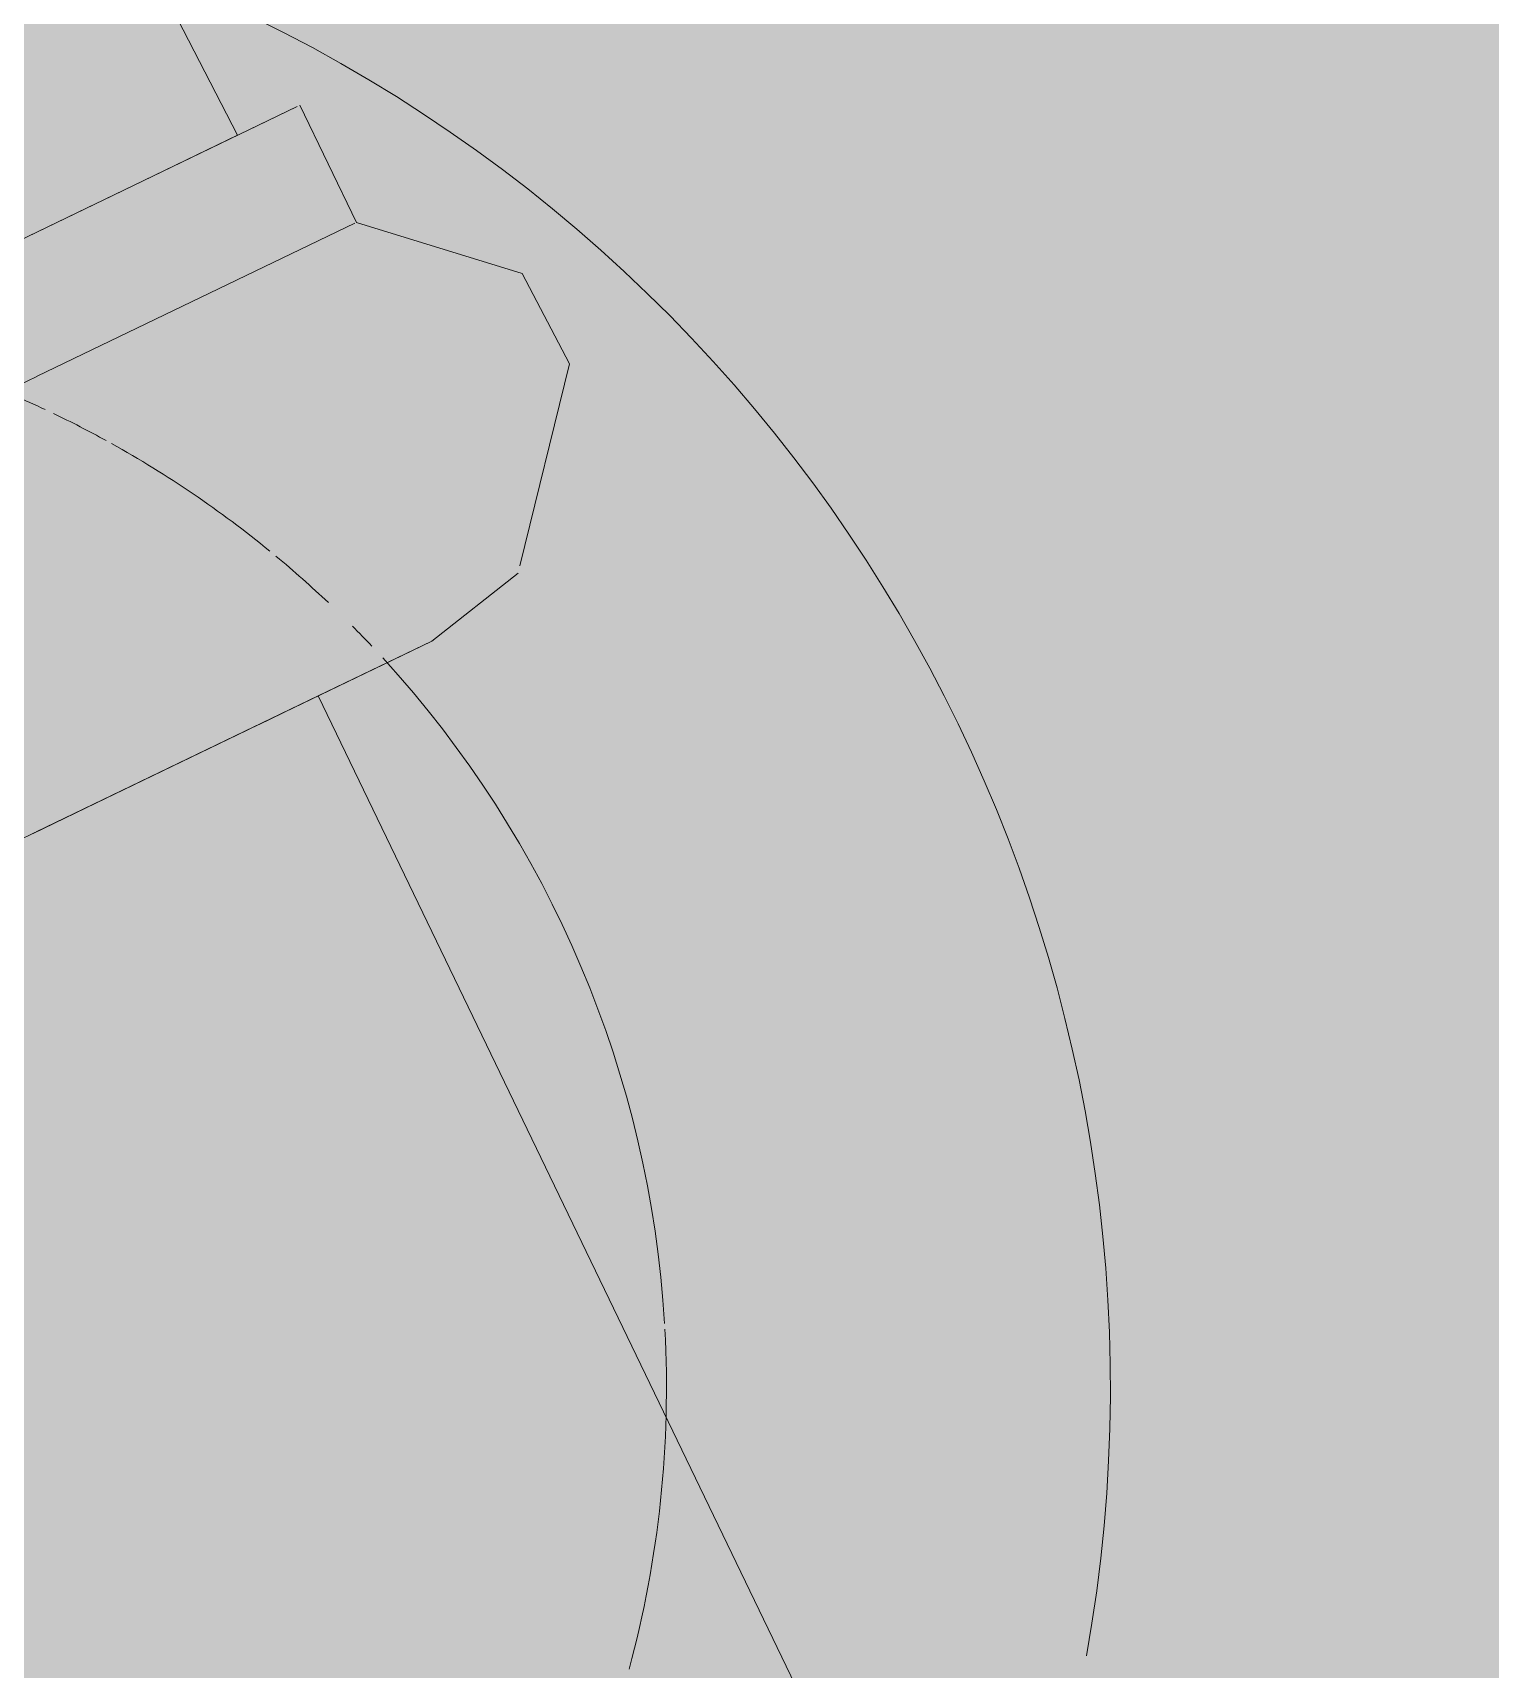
# Model space of a CAD drawing. Header units: metres. Extents: x 1.1 to 88.1, y -3.7 to 23.8.
# Drawn here: x 36.07269 to 36.10199, y 13.18844 to 13.22135 of the extents above; entities that cross this region are included whole.
import ezdxf

# ---------------------------------------------------------------- set-up
doc = ezdxf.new("R2010")
doc.units = ezdxf.units.M
doc.layers.add('1095_ARQ_BASE_dwg', color=7, linetype='Continuous', lineweight=5, true_color=0x767676)
doc.layers.add('A-FLOR', color=7, linetype='Continuous', lineweight=9, true_color=0x007f00)
doc.layers.add('LAYOUT-WC_COZINHA', color=7, linetype='Continuous', lineweight=5)
doc.layers.add('P-SANR-FIXT', color=7, linetype='Continuous', lineweight=5)

# ---------------------------------------------------------------- blocks, each defined once
blk = doc.blocks.new('1095_ARQ_BASE_dwg_A$C331B23C5-4006145-TÉRREO')
at = {"layer": 'LAYOUT-WC_COZINHA', "color": 254, "true_color": 0xe6e6e6}
for radius, start, end in [(0.02173008093745851, 309.0839998524741, 312.6654107807379), (0.02173008093745851, 305.4552125836117, 308.5866966049095), (0.02173008093745892, 294.9668023072466, 305.1202643285345), (0.02173008093745877, 290.8348381330726, 294.5454545454516), (0.02173008093745877, 287.5709410578363, 289.06059530392)]:
    blk.add_arc((0.1988713163498231, 0.4000000485780205), radius, start, end, dxfattribs=at)
at = {"layer": 'LAYOUT-WC_COZINHA', "color": 254, "true_color": 0xe3e3e3}
blk.add_arc((0.1988713163498231, 0.4000000485780205), 0.02173008093745815, 229.1651094306221, 247.3523926517835, dxfattribs=at)
at = {"layer": 'LAYOUT-WC_COZINHA', "color": 254, "true_color": 0xcecece}
for radius, start, end in [(0.0217300809374588, 247.6618910812294, 286.7185538614704), (0.03065085100652077, 234.1243636885577, 310.7110104648287)]:
    blk.add_arc((0.1988713163498231, 0.4000000485780205), radius, start, end, dxfattribs=at)
blk = doc.blocks.new('1095_ARQ_BASE_dwg-4006143-TÉRREO')
at = {"rotation": 205.7481327013867}
blk.add_blockref('1095_ARQ_BASE_dwg_A$C331B23C5-4006145-TÉRREO', (25.61855519253936, 25.56777039033227), dxfattribs=at)
blk = doc.blocks.new('USO_ESG_Cuba lavatório retângular - Uso geral-V17-TÉRREO')
at = {"layer": 'P-SANR-FIXT', "true_color": 0xf3f3f3, "transparency": 33554560}
h = blk.add_hatch(color=7, dxfattribs=at)
h.paths.add_polyline_path([(0.1869294648992958, -0.1449999999999638), (-0.1858498807490468, -0.1449999999999645), (-0.1858498807490473, -0.3576249999998923), (0.1869294648992942, -0.3576249999998917), (0.1869294648992931, -0.155004864629428)])
h.paths.add_polyline_path([(0.00927050983124101, -0.2214683045111077), (0.01763355756876456, -0.2257294901687157), (0.02427050983123543, -0.2323664424311898), (0.02533763338720663, -0.2344607903328069), (0.02882455396941386, -0.2401222811268648), (0.03077416322397839, -0.2503733809114127), (0.02875675427850976, -0.2602082421174107), (0.02313259905113772, -0.2689772181100238), (0.02216480677844325, -0.2697392606215328), (0.01763355756876565, -0.2742705098312082), (0.00927050983124101, -0.2785316954888161), (-7.580069905088749e-15, -0.2799999999999681), (-0.00927050983125617, -0.2785316954888162), (-0.0176335575687808, -0.2742705098312083), (-0.02427050983125817, -0.2676335575687428), (-0.02473141780717532, -0.2667289747331269), (-0.02908478655405304, -0.2596494302822089), (-0.03101667766111895, -0.2495096537525582), (-0.02896880295336283, -0.2398006921694953), (-0.02329843698090218, -0.2310628503781083), (-0.02107343893350811, -0.2291693715334463), (-0.01763355756878189, -0.2257294901687157), (-0.009270509831259419, -0.2214683045111164), (0.0004140862747577302, -0.2200655848228372), (0.008118853213330772, -0.2212859000222364)])
blk = doc.blocks.new('USO_ESG_Sifão de Uso Geral - Sifão para lavatório-V18-TÉRREO')
at = {"layer": 'P-SANR-FIXT', "color": 8, "true_color": 0x797979}
for p, q in [((-0.01905000000001191, -0.05088148371564479), (-0.01905000000001299, -0.2049999987482731)), ((-0.02374206113053099, -0.2054795609021297), (-0.02158898019793357, -0.2049999987482731)), ((-0.02650502393950264, -0.2088205461131498), (-0.02383790390385921, -0.2055954543507236)), ((-0.02388009809946151, -0.2132404111362075), (-0.02388009809946259, -0.2158568159527935)), ((-0.01675811957527482, -0.2132404111362335), (-0.02384415890679089, -0.2132404111362335)), ((0, -0.2132404111362335), (-0.01674624739433298, -0.2132404111362335)), ((0, -0.2158568159528282), (-0.02382200383151593, -0.2158568159528282)), ((-0.02248571543991451, -0.2158568159527935), (-0.02211088125451335, -0.2301286232599947))]:
    blk.add_line(p, q, dxfattribs=at)
at = {"layer": 'P-SANR-FIXT', "color": 9, "true_color": 0xbcbcbc}
for p, q in [((-0.02158898019793357, -0.2049999987482731), (-0.01964125447460295, -0.2049999987482731)), ((-0.01964125447460295, -0.2049999987482731), (-0.01905000000001299, -0.2049999987482731)), ((-0.01904999999999838, -0.2049999987483078), (-0.01773396998803043, -0.2049999987483078)), ((-0.01761642331877311, -0.2049999987483078), (-0.01275480522232623, -0.2049999987483078)), ((-0.02271132290724617, -0.2158568159528282), (-0.02382200383151593, -0.2158568159528282)), ((-0.02248571543990043, -0.2158568159528282), (-0.0194732007932217, -0.2158568159528282)), ((-0.01934528742794536, -0.2158568159528282), (-0.01627138065037562, -0.2158568159528282))]:
    blk.add_line(p, q, dxfattribs=at)
at = {"layer": 'P-SANR-FIXT', "color": 254, "true_color": 0xdcdcdc}
for p, q in [((-0.01905000000001299, -0.2049999987482731), (-0.01758613330471943, -0.2049999987482731)), ((-0.01904999999999838, -0.2049999987483078), (-0.01773396998803043, -0.2049999987483078)), ((-0.01761642331877311, -0.2049999987483078), (-0.0160726078819212, -0.2049999987483078)), ((-0.01746585187135537, -0.2049999987482774), (-0.01600000000001802, -0.2049999987482774)), ((-0.01279784097694668, -0.2049999987483078), (-0.01600000000000015, -0.2049999987483078)), ((-0.01279784097694668, -0.2049999987483078), (-0.01600000000000015, -0.2049999987483078))]:
    blk.add_line(p, q, dxfattribs=at)
at = {"layer": 'P-SANR-FIXT', "color": 7, "true_color": 0xececec}
for p, q in [((-0.0160726078819212, -0.2049999987483078), (-0.01275480522232623, -0.2049999987483078)), ((-0.01600000000001802, -0.2049999987482774), (-0.01414951914749324, -0.2049999987482731)), ((-0.01385640646056465, -0.2049999987482774), (-0.01268968417238701, -0.2049999987482774))]:
    blk.add_line(p, q, dxfattribs=at)
at = {"layer": 'P-SANR-FIXT', "color": 254, "true_color": 0xdddddd}
for p, q in [((-0.01675811957527482, -0.2132404111362335), (-0.02384415890679089, -0.2132404111362335)), ((0, -0.2132404111362335), (-0.01674624739433298, -0.2132404111362335)), ((-0.0195173800926086, -0.2158568159528282), (-0.02255217885148756, -0.2158568159528282)), ((-0.02248571543990043, -0.2158568159528282), (-0.01947320079322224, -0.2158568159528282)), ((-0.01934528742794536, -0.2158568159528282), (-0.01627138065037616, -0.2158568159528282)), ((-0.01642251890969736, -0.2158568159528282), (-0.01931940518979337, -0.2158568159528282))]:
    blk.add_line(p, q, dxfattribs=at)
at = {"layer": 'P-SANR-FIXT', "color": 8, "true_color": 0x797979, "flags": 128}
for points in [[(-1.51601398101775e-14, -0.2049999987482774), (-0.008961316234284191, -0.2049999987482731), (-0.01630567919106134, -0.2049999987482731), (-0.0207078938383178, -0.2049999987482731), (-0.02158898019793357, -0.2049999987482731)], [(-0.02388009809946151, -0.2132404111362075), (-0.02643152695035888, -0.2108659794574956), (-0.02650502393950264, -0.2088205461131498)]]:
    blk.add_lwpolyline(points, dxfattribs=at)
at = {"layer": 'P-SANR-FIXT', "color": 9, "true_color": 0xbcbcbc}
blk.add_arc((0, -0.2500000000000009), 0.03484968565129595, 120, 127.5475707059561, dxfattribs=at)

msp = doc.modelspace()

# ---------------------------------------------------------------- hatches: boundary and pattern name
at = {"layer": 'A-FLOR', "true_color": 0x464646}
h = msp.add_hatch(color=49, dxfattribs=at)
h.paths.add_polyline_path([(35.95640017940524, 12.982056820301), (35.96553386908902, 12.98279563461369), (35.97389722288555, 12.98574404144079), (36.07780492791148, 13.0360481457151), (35.98882767557263, 13.06715123993177), (35.98850773424477, 13.06592424299721), (35.97435112971133, 13.0708782974), (35.9728722947903, 13.07277296593848), (35.97134334761612, 13.07303005115642), (35.97117659869728, 13.07289211370913), (35.97047014913964, 13.07233821404946), (35.96941645174642, 13.07059988831907), (35.9559086448954, 13.06408503837853), (35.95516029988034, 13.06516741165009), (35.90925956996143, 13.04302937170907), (35.93059841225694, 12.99911634617686), (35.93456726696273, 12.99306240644813), (35.94171338067567, 12.98704305914769), (35.94823556805198, 12.9837553395076), (35.95524202940625, 12.98229775522519)])
h.paths.add_polyline_path([(35.95524040330535, 13.00381200708835), (35.95130719906711, 13.0071122400303), (35.95229492964469, 13.00644111531336)])
h.paths.add_polyline_path([(36.14567306952529, 13.06859197350046), (36.28535459774672, 13.13612021063499), (36.29140853747543, 13.14008906534078), (36.29742788477589, 13.14723517905373), (36.30071560441597, 13.15375736643003), (36.30241412362256, 13.16192197778329), (36.30161727889995, 13.17123166950879), (36.29872690248278, 13.17941902126362), (36.17921568449689, 13.4268813995872), (36.1752468297911, 13.43293533931593), (36.16810071607815, 13.43895468661637), (36.16157852870185, 13.44224240625646), (36.15304321239335, 13.4439198874306), (36.14428022766481, 13.44320211115037), (36.13591687386827, 13.44025370432326), (35.82445949900711, 13.28987753512906), (35.81827111186139, 13.28575805470092), (35.81238621197794, 13.27876256671032), (35.80909849233786, 13.27224037933403), (35.80739997313127, 13.26407576798076), (35.80787248647725, 13.2557497498939), (35.81108719427106, 13.24657872450045), (35.89203638899654, 13.07913187942922), (35.93783898679571, 13.10122258999682), (35.93740252742933, 13.10245538651784), (35.95133298329751, 13.10891623396018), (35.95375686802793, 13.10889982500196), (35.95497461119565, 13.10926815389867), (35.95910426111265, 13.11058794891), (35.96361436866052, 13.11188699598474), (35.96957852926739, 13.11301198560398), (35.97918502770728, 13.11201083850775), (35.98631243901677, 13.11057264778827), (35.98849036856625, 13.11105864360524), (36.00256867685828, 13.10613198869916), (36.00222661448046, 13.10487655525244), (36.10285856791381, 13.06965904401265), (36.04411338982869, 13.19146054769178), (36.04079972272577, 13.19016661664476), (36.03906025165492, 13.19008319271557), (36.03690729835152, 13.19072377508708), (36.03548507951714, 13.19222672636415), (36.03498891395305, 13.19375065203501), (36.03556936420117, 13.1956974888182), (36.03609921684522, 13.1969584285182), (36.03530753248417, 13.19926704924911), (36.03630242428806, 13.19974688812162), (36.03326153990094, 13.20673726625443), (36.03023255721622, 13.20736739854657), (36.02173191463354, 13.21179881969269), (36.01532160189025, 13.21752061791597), (36.01033370090688, 13.22512897200414), (36.00748494546797, 13.23376904148304), (36.0069694735489, 13.24285201989607), (36.00900992117371, 13.25213089510516), (36.01291749113874, 13.25988274328197), (36.01897563307827, 13.26666987260045), (36.02658398716666, 13.27165777358406), (36.03522405664556, 13.27450652902296), (36.04432152914026, 13.27501898567591), (36.05321393243724, 13.27316906078186), (36.06185349347176, 13.26861364204266), (36.06812488776321, 13.26301584141246), (36.07311278874658, 13.25540748732428), (36.07596154418548, 13.24676741784537), (36.07647701610456, 13.23768443943234), (36.07462407594437, 13.2287775420537), (36.07338870784078, 13.22571894775144), (36.07701195706377, 13.2193812003463), (36.07814856492468, 13.21971502422255), (36.07920129523035, 13.21753230662124), (36.0814344316303, 13.21702457209077), (36.08261131035618, 13.21638897458841), (36.08347672017401, 13.21412804367677), (36.0832168637, 13.21238074668429), (36.08231721058919, 13.2105035245152), (36.07976569446203, 13.20865574579333), (36.07843053217864, 13.20801179359454), (36.14564013058678, 13.06866026867584)])
h.paths.add_polyline_path([(35.82915515991861, 13.26523554408065), (35.83245539286056, 13.26916874831889), (35.83178426814361, 13.26818101774131), (35.83139241950821, 13.26774201723779)])
h = msp.add_hatch(color=49, dxfattribs=at)
h.paths.add_polyline_path([(36.14292589671251, 13.06726700499644), (36.14559905771059, 13.06874542865396), (36.10431169516232, 13.15388040816113), (36.10174831299967, 13.15264408235976), (36.14289230565388, 13.06733665226933)])
h.paths.add_polyline_path([(36.10693238992199, 13.06823335497982), (36.07292551627532, 13.13874277346505), (36.07017834346252, 13.13741780496102), (36.10311045348547, 13.06957089325488), (36.10626751019131, 13.06846603862145)])
h.paths.add_polyline_path([(36.03968812249972, 13.18995988357179), (36.04277822754531, 13.190816595493), (36.08140865722719, 13.20971481953947), (36.08284832828737, 13.21132761117802), (36.08346002849289, 13.21307562014417), (36.08331720223508, 13.21501861512082), (36.08215504056026, 13.21666225909636), (36.08105693729933, 13.2172143714337), (36.07920129523035, 13.21753230662124), (36.07783090114228, 13.21977617917891), (36.07675666720727, 13.2193812003463), (36.07308229249376, 13.22571894775144), (36.06985124659116, 13.21987741232513), (36.06433887237734, 13.21378006024624), (36.05626020073295, 13.20868009817497), (36.0482224330079, 13.20602993030545), (36.03829493754802, 13.20569014689894), (36.03339044980189, 13.20644092846647), (36.03609921684522, 13.19964888064998), (36.03504648653956, 13.1991411461195), (36.03609921684522, 13.19663595528884), (36.03530753248417, 13.19523373669744), (36.03492752131933, 13.19346488562609), (36.03609921684522, 13.19137345477599), (36.03782260718247, 13.19032625684486), (36.03929728167125, 13.19003664179096)])
h.paths.add_polyline_path([(36.03326153990094, 13.20673726625443), (36.03031323386054, 13.21286471946198), (36.02852024245784, 13.21349360908261), (36.02743074019861, 13.21391197404023), (36.02469386693106, 13.21585359659503), (36.02005164987357, 13.21884940117481), (36.01378609091082, 13.22745889406151), (36.01138705701519, 13.23697052852138), (36.01291749113874, 13.24787313718083), (36.01379680973888, 13.25017328713777), (36.01536698920275, 13.25456073429233), (36.02167004894375, 13.2624194945808), (36.02912518364089, 13.26742033049996), (36.03767868570537, 13.26999433841584), (36.04735161153664, 13.26968830840488), (36.05601574945484, 13.26662448528818), (36.05893345008962, 13.26474287400508), (36.06372840668944, 13.26159448496282), (36.06992028009715, 13.25311024198309), (36.07224654631222, 13.24366609534664), (36.07093503481342, 13.2333325157625), (36.07026025686446, 13.23160599385259), (36.07323145648332, 13.22601485968927), (36.07462407594437, 13.2287775420537), (36.07643671454928, 13.23839458123258), (36.07596154418548, 13.24676741784537), (36.07258952427782, 13.2562056550051), (36.06812488776321, 13.26301584141246), (36.06133775844449, 13.26907398335219), (36.05321393243724, 13.27316906078186), (36.04360597485851, 13.27498221478047), (36.03520700628233, 13.27450090727246), (36.02597500912427, 13.27125853846155), (36.01897563307848, 13.26666987260068), (36.01264342073086, 13.25933904164368), (36.00882241370908, 13.25175891727472), (36.00700925971047, 13.24215095969599), (36.00748494546797, 13.23376904148304), (36.01033370090688, 13.22512897200414), (36.01532160189025, 13.21752061791597), (36.02210873120897, 13.21146247597623), (36.03032246321153, 13.20734869501577), (36.0328722924493, 13.20681824307551)])
h.paths.add_polyline_path([(36.04146206832183, 13.20767701204224), (36.04910944616947, 13.20786923177963), (36.05686250248679, 13.21046354273578), (36.06320226451643, 13.21498649656101), (36.06782225078354, 13.22116867491109), (36.06993856044322, 13.22654112677149), (36.07034364581923, 13.23081550974916), (36.07006634706855, 13.231556198764), (36.06782225078354, 13.22563744743233), (36.06177644070969, 13.21811696474761), (36.05406626182258, 13.21303937830465), (36.04532068480853, 13.21055189166569), (36.03558361499866, 13.21102671069172), (36.03085180310558, 13.21267930639973), (36.03159737783042, 13.21153709169671), (36.03638397635372, 13.20902528824564), (36.04137527612186, 13.20770005610261)])
h = msp.add_hatch(color=49, dxfattribs=at)
h.paths.add_polyline_path([(34.3360000502536, 12.25394545074648), (34.33920427284188, 12.25436364350862), (34.35087669156791, 12.25825850994176), (34.36234311956848, 12.26609756116267), (34.36259120830412, 12.26677043457658), (34.35873539271809, 12.26459604168628), (34.34960512268313, 12.25883689919381), (34.33686712579778, 12.25436364350862)])
h.paths.add_polyline_path([(34.33060070565888, 12.25411691373831), (34.33153798417752, 12.25468526232519), (34.33037204896178, 12.25459092481982)])
h.paths.add_polyline_path([(34.36522689666437, 12.27081721460146), (34.36638140571095, 12.27151731545264), (34.3661072576725, 12.27180351107136), (34.36532494512956, 12.27092706141907)])
h.paths.add_polyline_path([(36.07292551627532, 13.13874277346505), (36.10174831299967, 13.15264408235976), (36.07551083718159, 13.2066036171979), (36.04696485828617, 13.19256927093512), (36.07258952427782, 13.13943941499124)])
h.paths.add_polyline_path([(36.03929728167125, 13.21087812487763), (36.04305610070319, 13.21158930304848), (36.03578638811943, 13.21200208500642), (36.03066332158545, 13.21355582939157), (36.03032246321153, 13.21349360908261), (36.03080145271079, 13.21275676223108), (36.03901583357839, 13.21094035999357)])
h.paths.add_polyline_path([(36.0459986475663, 13.21164303005545), (36.05000423593629, 13.2122320194703), (36.05193123443754, 13.21342832518405), (36.04642900562128, 13.2117725378327)])
h.paths.add_polyline_path([(36.03031327304076, 13.21286738920899), (36.03057405538789, 13.21372633207716), (36.03051831735628, 13.21384197030395), (36.02743074019861, 13.2151528161686), (36.02025630244935, 13.2209613960833), (36.01560258529528, 13.22767016847838), (36.01300138106892, 13.23697052852138), (36.01337884489989, 13.24598102115642), (36.01660783133111, 13.25456073429233), (36.02002035581378, 13.25947268693298), (36.0172131803555, 13.25666701913827), (36.01256122318964, 13.24663548106685), (36.01210677866111, 13.24124102162289), (36.01220514009941, 13.23553246720951), (36.01516453161151, 13.2265687863836), (36.020774036372, 13.21897419165286), (36.027996141934, 13.21382385144042), (36.02957267376289, 13.21312604513522), (36.03023255721622, 13.21289557938819)])
h.paths.add_polyline_path([(36.05637963065098, 13.21532294479174), (36.05962219393548, 13.21720836692792), (36.06034223840576, 13.21832414890332), (36.05637214024613, 13.21557018546249)])
h.paths.add_polyline_path([(36.0619537200337, 13.21955213958661), (36.06668216828772, 13.22463613533523), (36.06998297206043, 13.23189531208624), (36.0695697328814, 13.23234269766388), (36.06905931631438, 13.23166833125439), (36.06690866205862, 13.22606777839588), (36.06209849980721, 13.21974252177603)])
h.paths.add_polyline_path([(36.07015374154228, 13.23180643190223), (36.07124429176231, 13.23576919382153), (36.07132231336828, 13.23849930555458), (36.07124134955401, 13.24500399211892), (36.06834970952887, 13.25387000278346), (36.06267245328144, 13.26156226767555), (36.05506779306643, 13.26699341503918), (36.0514489946109, 13.26811558414705), (36.04360597485851, 13.26960872661077), (36.03964075558379, 13.26896353778076), (36.04756571930216, 13.26856733752399), (36.05601574945484, 13.26538364315981), (36.06285077918064, 13.26006435193694), (36.06784390435816, 13.25286629085005), (36.07044729744852, 13.24366609534664), (36.07019809848931, 13.23492896119121), (36.06960794694797, 13.23249567253688), (36.06977392981231, 13.23252115275962), (36.07010650948504, 13.23189531208624)])
h.paths.add_polyline_path([(36.02198381053967, 13.26143508713655), (36.02705107094464, 13.26521664600428), (36.02458225315302, 13.2640321341915), (36.022488819248, 13.26193982461736)])
h.paths.add_polyline_path([(36.03011538703558, 13.26668687139723), (36.03630784227623, 13.26879705026514), (36.0339720888263, 13.26853727479475), (36.0306917242706, 13.26696339170802)])
h = msp.add_hatch(color=49, dxfattribs=at)
h.paths.add_polyline_path([(36.07017834346252, 13.13741780496102), (36.07292551627532, 13.13874277346505), (36.04686056264149, 13.19278551619581), (36.04411338982869, 13.19146054769178), (36.06630008644098, 13.14545893365067)])
h.paths.add_polyline_path([(36.10174831299967, 13.15264408235976), (36.10449548581246, 13.15396905086378), (36.07843053217864, 13.20801179359454), (36.07579758684854, 13.20644998728347), (36.0998371821708, 13.1566065966677)])
h.paths.add_polyline_path([(36.03031323386054, 13.21286471946198), (36.03023255721622, 13.21289557938819), (36.03023255721622, 13.21288255905813)])
h.paths.add_polyline_path([(36.02565180410692, 13.21526479998076), (36.01957197991011, 13.22021503378124), (36.01457114399096, 13.22767016847838), (36.01201345692624, 13.23697052852138), (36.01199713607508, 13.2419922922982), (36.01157543027672, 13.23622367054285), (36.01393558800827, 13.22686617140499), (36.020774036372, 13.21826292261332), (36.02497929011574, 13.21567816107691)])
h.paths.add_polyline_path([(36.07017195740055, 13.23177215372489), (36.07094671303223, 13.23342453005561), (36.07063501050663, 13.23318443028275), (36.07015374154228, 13.23180643190223)])
h.paths.add_polyline_path([(36.07126647212105, 13.23594395592047), (36.07224654631222, 13.24366609534664), (36.06975350880946, 13.25378729798193), (36.0630017346212, 13.26227217926298), (36.05893345008962, 13.2644056640928), (36.06387450974331, 13.26032142554718), (36.06887534566247, 13.25286629085004), (36.0714352215912, 13.24366609534664), (36.07130450635667, 13.23768443943234)])
h.paths.add_polyline_path([(36.05544405818734, 13.26686200361836), (36.05448183690849, 13.26744636664311), (36.05466761249554, 13.26713317898348), (36.05506779306643, 13.26699341503918)])

# ---------------------------------------------------------------- block references
at = {"layer": '1095_ARQ_BASE_dwg', "color": 253, "true_color": 0xaaaaaa, "rotation": 270.0000000000001}
msp.add_blockref('1095_ARQ_BASE_dwg-4006143-TÉRREO', (10.94260870917676, 38.80729940953847), dxfattribs=at)
at = {"layer": 'P-SANR-FIXT', "rotation": 205.7481327013867}
msp.add_blockref('USO_ESG_Cuba lavatório retângular - Uso geral-V17-TÉRREO', (36.15032722056662, 13.01509013025516), dxfattribs=at)
at = {"layer": 'P-SANR-FIXT', "color": 9, "true_color": 0xbfbfbf, "rotation": 205.7481327013867}
msp.add_blockref('USO_ESG_Sifão de Uso Geral - Sifão para lavatório-V18-TÉRREO', (36.15032722056662, 13.01509013025516), dxfattribs=at)

doc.saveas('drawing.dxf')
